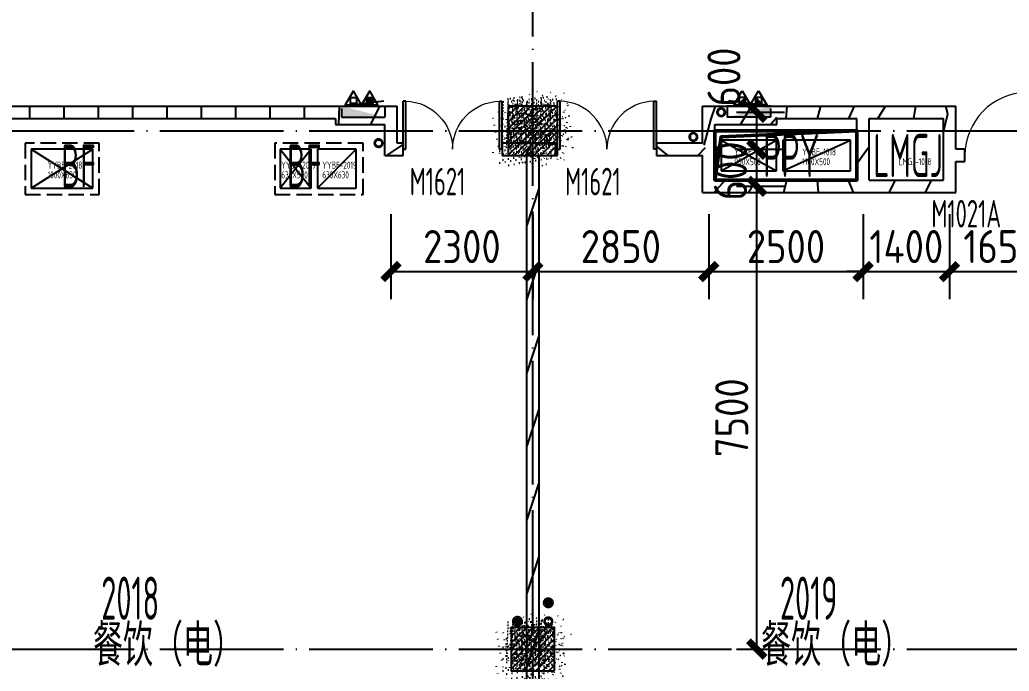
# Model space of a CAD drawing. Header units: inches. Extents: x 0 to 1813292486, y 0 to 3473589894.
# Drawn here: x 600651073 to 600667103, y 3473279259 to 3473289817 of the extents above; entities that cross this region are included whole.
import ezdxf
from ezdxf.enums import TextEntityAlignment as Align

# ---------------------------------------------------------------- set-up
doc = ezdxf.new("R2010")
doc.units = ezdxf.units.IN
doc.header["$LTSCALE"] = 1000
doc.header["$MEASUREMENT"] = 0
for name, pattern in [('AX-MALL-GIRD-200$0$DOTE', [2.4200000000000004, 2, -0.2, 0.02, -0.2]), ('AX-MALL-WALL-P02-QT$0$DASH', [0.35, 0.25, -0.1]), ('PX-MALL-P02-LG$0$CONTINOUS', [0])]:
    doc.linetypes.add(name, pattern=pattern)
for name, color, linetype in [('A-Anno-Note', 241, 'Continuous'), ('AX-MALL-DIM-P02$0$A-Anno-Dims', 3, 'Continuous'), ('AX-MALL-DIM-P02$0$A-Detl-Thin', 131, 'Continuous'), ('AX-MALL-GIRD-200$0$A-Grid', 222, 'AX-MALL-GIRD-200$0$DOTE'), ('AX-MALL-P02-200$0$A-Anno-Note', 241, 'Continuous'), ('AX-MALL-WALL-P02$0$A-Anno-Note', 241, 'Continuous'), ('AX-MALL-WALL-P02-QT$0$A-Accs', 181, 'Continuous'), ('AX-MALL-WALL-P02-QT$0$A-Anno-Dims', 3, 'Continuous'), ('AX-MALL-WALL-P02-QT$0$A-Detl-Thin', 131, 'Continuous'), ('AX-MALL-WALL-P02-QT$0$A-Wall', 2, 'Continuous'), ('AX-MALL-WALL-P02-QT$0$A-Wall-Patt', 13, 'Continuous'), ('AX-MALL-WALL-P02-QT$0$A-Wind', 4, 'Continuous'), ('AX-MALL-WORD-P02$0$A-Anno-Note', 241, 'Continuous'), ('AX-MALL-WORD-P02$0$A-Wind-Iden', 11, 'Continuous'), ('AX-MALL-ZTKD-P02$0$A-Anno-Note', 241, 'Continuous'), ('MX-MALL-P02-LG$0$M-VT-DUCT-FLG', 40, 'Continuous'), ('MX-MALL-P02-LG$0$M-VT-DUCT-MAD', 70, 'Continuous'), ('MX-MALL-P02-LG$0$M-VT-DUCT-SED', 150, 'Continuous'), ('MX-MALL-P02-LG$0$M-VT-TEXT', 21, 'Continuous'), ('PX-MALL-P02-LG$0$P-Drain-Fldr', 4, 'Continuous'), ('PX-MALL-P02-LG$0$P-Drain-Fldr-ARCH', 161, 'Continuous'), ('PX-MALL-P02-LG$0$P-Drain-Fldr-W100', 4, 'Continuous'), ('PX-MALL-P02-LG$0$P-Drain-Fldr-W50', 4, 'Continuous'), ('PX-MALL-P02-LG$0$P-Exsh', 31, 'Continuous'), ('PX-MALL-P02-LG$0$P-Hydt-Boxx', 221, 'Continuous'), ('PX-MALL-P02-LG$0$P-Hydt-Pipe', 221, 'Continuous'), ('PX-MALL-P02-LG$0$P-Pipe-Risr', 7, 'Continuous'), ('PX-MALL-P02-LG$0$P-Pipe-Risr-Arch', 6, 'Continuous'), ('PX-MALL-P02-LG$0$P-Pipe-Risr-W100', 6, 'Continuous'), ('PX-MALL-P02-LG$0$P-Pipe-Risr-W50', 6, 'Continuous'), ('PX-MALL-P02-LG$0$P-Sewr-Pipe', 123, 'PX-MALL-P02-LG$0$CONTINOUS'), ('SX-MALL-HOLE-R-2F$0$S-HOLE', 5, 'Continuous'), ('SX-MALL-WALL-R-BZ$0$S-COLU', 30, 'Continuous'), ('SX-MALL-WALL-R-BZ$0$S-PATT-WALL', 83, 'Continuous')]:
    doc.layers.add(name, color=color, linetype=linetype)
doc.styles.add('AX-MALL-DIM-P02$0$_TCH_DIM_T3', font='gbenor.shx')
doc.styles.add('AX-MALL-WALL-P02-QT$0$STANDARD', font='gbenor.shx', dxfattribs={"bigfont": 'gbcbig.shx'})
doc.styles.add('AX-MALL-WORD-P02$0$_TCH_WINDOW', font='gbenor.shx', dxfattribs={"bigfont": 'gbcbig.shx'})
doc.styles.add('AX-MALL-WORD-P02$0$STANDARD', font='gbenor.shx', dxfattribs={"bigfont": 'gbcbig.shx'})
doc.styles.add('MX-MALL-P02-LG$0$暖通', font='gbenor.shx', dxfattribs={"bigfont": 'gbcbig.shx'})
doc.styles.add('PX-MALL-P02-LG$0$jzfz', font='gbenor.shx', dxfattribs={"bigfont": 'gbcbig.shx'})
doc.dimstyles.new('AX-MALL-DIM-P02$0$_TCH_ARCH&&180', dxfattribs={"dimtxt": 535.5, "dimasz": 270, "dimexe": 450, "dimexo": 450, "dimgap": 137.25, "dimtad": 1, "dimdec": 0, "dimzin": 0, "dimdsep": 46, "dimtxsty": 'AX-MALL-DIM-P02$0$_TCH_DIM_T3', "dimblk": 'AX-MALL-DIM-P02$0$_ArchTick', "dimcen": 0.09, "dimclrt": 7, "dimazin": 2, "dimtfac": 1, "dimtdec": 0, "dimtix": 1, "dimtmove": 2, "dimatfit": 3, "dimfxl": 500, "dimtolj": 1, "dimtzin": 0, "dimarcsym": 0})
pattern_1 = [(24.56816130816271, (600578611.2237192, 3473080110.365553), (-31.18316059493327, 68.21004687955141), []), (29.56816130816269, (600578611.2237192, 3473080110.365553), (97.53445421719282, -46.37920051396389), [11.25, -123.75]), (334.5681613081628, (600578611.2237192, 3473080110.365553), (19.88439777927527, 112.9961142827297), [9, -99]), (80.01956130816268, (600578619.3515904, 3473080106.50062), (117.4189029658641, 66.61682168402376), [9.5610285, -105.1713168]), (25.75236130816271, (600578621.6965042, 3473080138.478197), (141.3476152528434, -79.15081592627133), [16.875, -185.625]), (76.20376130816268, (600578633.4754679, 3473080131.882288), (182.3878362876093, 87.98253897351975), [14.3415432, -157.75695]), (330.7523613081627, (600578621.6965042, 3473080138.478197), (182.3877676281842, 87.98268140648725), [13.49999999999997, -148.4999999999995]), (0.5681613081627113, (600578633.1346302, 3473080126.213644), (62.82047319493842, -87.84980448085341), [11.24999999999997, -123.7499999999997]), (305.5681613081627, (600578633.1346302, 3473080126.213644), (72.17288941707483, 89.18848104565322), [8.999999999999966, -98.99999999999973]), (51.01956130816269, (600578638.3696649, 3473080118.892823), (134.9933625472827, 1.338571315216136), [9.561028499999967, -105.1713167999997]), (17.06816130816274, (600578611.2237192, 3473080110.365553), (19.14085715648196, 46.15589493569758), [0.75, -97.8, 0.75, -100.5, 0.75, -99.375]), (347.0681613081627, (600578611.2237192, 3473080110.365553), (57.63084700165395, 41.66442755963357), [0.7499999999999979, -57.29999999999986, 0.7499999999999979, -95.54999999999973, 0.7499999999999979, -37.87499999999986]), (307.0681613081626, (600578579.8781208, 3473080122.042708), (73.85474000760384, -31.12342332406966), [0.75, -37.5, 0.75, -117, 0.75, -155.25]), (297.0681613081627, (600578565.8217986, 3473080127.2791), (87.21641676177077, -16.46683783357052), [0.75, -48.75, 0.75, -77.69999999999999, 0.75, -110.25])]
pattern_2 = [(45, (0, 359.0227), (-353.55353201463, 353.55353201463), [])]

# ---------------------------------------------------------------- blocks, each defined once
blk = doc.blocks.new('AX-MALL-WORD-P02')
at = {"layer": 'AX-MALL-WORD-P02$0$A-Anno-Note', "style": 'AX-MALL-WORD-P02$0$STANDARD', "width": 0.6}
for s, p in [('2018', (600474833.1106849, 3473110312.6796)), ('2019', (600485137.0332665, 3473106474.166089))]:
    blk.add_text(s, height=700, rotation=339.5681613092015, dxfattribs=at).set_placement(p)
at = {"layer": 'AX-MALL-WORD-P02$0$A-Anno-Note', "style": 'AX-MALL-WORD-P02$0$STANDARD'}
for p in [(600474445.8250134, 3473109656.590911), (600484588.7655911, 3473105878.047922)]:
    blk.add_text('餐饮（电）', height=675.177304964539, rotation=339.5681613092015, dxfattribs=at).set_placement(p)
at = {"layer": 'AX-MALL-WORD-P02$0$A-Wind-Iden', "style": 'AX-MALL-WORD-P02$0$_TCH_WINDOW', "width": 0.7}
for s, rotation, p in [('M1621', 339.5681612302259, (600481917.8540115, 3473115015.541903)), ('M1621', 339.5681612302259, (600484276.6292715, 3473114136.828905)), ('M1021A', 339.5681612916725, (600489655.0797732, 3473111576.754078))]:
    blk.add_text(s, height=446.25, rotation=rotation, dxfattribs=at).set_placement(p)
blk = doc.blocks.new('AX-MALL-GIRD-200')
at = {"layer": 'AX-MALL-GIRD-200$0$A-Grid'}
for p, q in [((600244912.440112, 3473204422.954183), (600602808.4442104, 3473071096.1909)), ((600241980.060326, 3473196551.41375), (600599876.0644244, 3473063224.650467)), ((600450894.6051974, 3473026022.376194), (600489624.1441464, 3473129986.103275))]:
    blk.add_line(p, q, dxfattribs=at)
blk = doc.blocks.new('SX-MALL-WALL-R-BZ')
at = {"layer": 'SX-MALL-WALL-R-BZ$0$S-PATT-WALL'}
h = blk.add_hatch(dxfattribs=at)
h.set_pattern_fill('钢筋混凝土', color=256, scale=15, pattern_type=2)
h.set_pattern_definition(pattern_1)
h.paths.add_polyline_path([(600484387.9366486, 3473114784.450594), (600484667.2109138, 3473115534.121111), (600483917.5403965, 3473115813.395377), (600483638.2661312, 3473115063.72486)])
h = blk.add_hatch(dxfattribs=at)
h.set_pattern_fill('钢筋混凝土', color=256, scale=15, pattern_type=2)
h.set_pattern_definition(pattern_1)
h.paths.add_polyline_path([(600481426.1570964, 3473106977.219211), (600481670.5220785, 3473107633.180913), (600481014.5603758, 3473107877.545896), (600480770.1953936, 3473107221.584193)])
at = {"layer": 'SX-MALL-WALL-R-BZ$0$S-COLU'}
for points in [[(600484387.9366486, 3473114784.450594), (600484667.2109138, 3473115534.121111), (600483917.5403965, 3473115813.395377), (600483638.2661312, 3473115063.72486)], [(600481426.1570964, 3473106977.219211), (600481670.5220785, 3473107633.180913), (600481014.5603758, 3473107877.545896), (600480770.1953936, 3473107221.584193)]]:
    blk.add_lwpolyline(points, close=True, dxfattribs=at)
blk = doc.blocks.new('SX-MALL-WALL-R-2F~3F')
blk.add_blockref('SX-MALL-WALL-R-BZ', (-1.192092895507812e-06, -9.5367431640625e-07))
blk = doc.blocks.new('SX-MALL-WALL-2F~3F')
blk.add_blockref('SX-MALL-WALL-R-2F~3F', (0, 0))
blk = doc.blocks.new('MX-MALL-P02-LG')
at = {"layer": 'MX-MALL-P02-LG$0$M-VT-DUCT-FLG'}
for p, q in [((600476433.1372643, 3473117856.440372), (600477150.2969246, 3473116916.982006)), ((600476213.2087787, 3473117266.07484), (600477370.2254101, 3473117507.347538)), ((600480214.2881758, 3473116447.850605), (600480462.903763, 3473115682.938656)), ((600480682.8322487, 3473116273.304188), (600479994.3596902, 3473115857.485073)), ((600480556.6125773, 3473115648.029373), (600481366.9065948, 3473116018.466419)), ((600486956.846482, 3473114094.240131), (600487625.6793984, 3473113311.512509)), ((600486782.3000662, 3473113625.696057), (600487800.2258142, 3473113780.056582)), ((600487719.3882129, 3473113276.603225), (600488924.7315903, 3473113361.145184))]:
    blk.add_line(p, q, dxfattribs=at)
at = {"layer": 'MX-MALL-P02-LG$0$M-VT-DUCT-MAD'}
for p, q in [((600476433.1372643, 3473117856.440372), (600476213.2087787, 3473117266.07484)), ((600477370.2254101, 3473117507.347538), (600476433.1372643, 3473117856.440372)), ((600477150.2969246, 3473116916.982006), (600477370.2254101, 3473117507.347538)), ((600476213.2087787, 3473117266.07484), (600477150.2969246, 3473116916.982006)), ((600480214.2881758, 3473116447.850605), (600479994.3596902, 3473115857.485073)), ((600480682.8322487, 3473116273.304188), (600480214.2881758, 3473116447.850605)), ((600480462.903763, 3473115682.938656), (600480682.8322487, 3473116273.304188)), ((600479994.3596902, 3473115857.485073), (600480462.903763, 3473115682.938656)), ((600486956.846482, 3473114094.240131), (600486782.3000662, 3473113625.696057)), ((600487800.2258142, 3473113780.056582), (600486956.846482, 3473114094.240131)), ((600487625.6793984, 3473113311.512509), (600487800.2258142, 3473113780.056582)), ((600486782.3000662, 3473113625.696057), (600487625.6793984, 3473113311.512509))]:
    blk.add_line(p, q, dxfattribs=at)
at = {"layer": 'MX-MALL-P02-LG$0$M-VT-DUCT-SED'}
for p, q in [((600480776.5410628, 3473116238.394905), (600480556.6125773, 3473115648.029373)), ((600481366.9065948, 3473116018.466419), (600480776.5410628, 3473116238.394905)), ((600481146.9781092, 3473115428.100887), (600481366.9065948, 3473116018.466419)), ((600480556.6125773, 3473115648.029373), (600481146.9781092, 3473115428.100887)), ((600487893.9346287, 3473113745.147299), (600487719.3882129, 3473113276.603225)), ((600488924.7315903, 3473113361.145184), (600487893.9346287, 3473113745.147299)), ((600487719.3882129, 3473113276.603225), (600488750.1851745, 3473112892.60111)), ((600488750.1851745, 3473112892.60111), (600488924.7315903, 3473113361.145184))]:
    blk.add_line(p, q, dxfattribs=at)
at = {"layer": 'MX-MALL-P02-LG$0$M-VT-TEXT', "style": 'MX-MALL-P02-LG$0$暖通', "width": 0.7}
for s, height, rotation, p in [('YYBF-2018', 112.6582278481011, 339.5681611628306, (600476571.8774014, 3473117468.607927, -3000.000000000004)), ('1000X630', 112.6582278481011, 339.5681611628306, (600476516.8803813, 3473117320.976553, -3000.000000000004)), ('YYBF-2019', 112.6582278481012, 339.5681611582964, (600480118.7562764, 3473116147.291368, -9000)), ('630X500', 112.6582278481012, 339.5681611582964, (600480063.7592542, 3473115999.659994, -9000)), ('YYBF-2019', 112.6582278481012, 339.5681611582964, (600480741.9198923, 3473115915.144633, -3000.000000000004)), ('630X630', 112.6582278481012, 339.5681611582964, (600480686.922874, 3473115767.513258, -3000.000000000004)), ('YYBF-1018', 112.6582278481013, 339.5681613187875, (600487071.4232469, 3473113784.773057, -3000.000000003724)), ('900X500', 112.6582278481013, 339.5681613187875, (600487016.4262273, 3473113637.141681, -3000.000000003724)), ('YYBF-1018', 112.6582278481013, 339.5681613187875, (600488102.2202086, 3473113400.770941, -3000.000000003724)), ('1100X500', 112.6582278481013, 339.5681613187875, (600488047.2231889, 3473113253.139566, -3000.000000003724)), ('LMGJ-1018', 112.6582278481013, 339.5681613187875, (600489514.2387834, 3473112706.764423, -3000.000000003726))]:
    blk.add_text(s, height=height, rotation=rotation, dxfattribs=at).set_placement(p)
blk = doc.blocks.new('SX-MALL-HOLE-R-2F')
at = {"layer": 'SX-MALL-HOLE-R-2F$0$S-HOLE', "lineweight": 50}
blk.add_lwpolyline([(600486917.1485974, 3473114269.099118), (600489072.4513407, 3473113466.185607), (600488793.1770716, 3473112716.515082), (600486637.8743286, 3473113519.428593)], close=True, dxfattribs=at)
blk.add_lwpolyline([(600486637.8743285, 3473113519.428593), (600486975.9481301, 3473114140.481021), (600489072.4513407, 3473113466.185607)], dxfattribs=at)
blk = doc.blocks.new('SX-MALL-NTKD-2F')
blk.add_blockref('SX-MALL-HOLE-R-2F', (0, 0))
blk = doc.blocks.new('AX-MALL-WALL-P02-QT$0$$DorLib2D$00000001')
for p, q in [((0.45, 0.9750000000000001), (0.5000000000000002, 0.9750000000000001)), ((0.45, 0), (0.45, 0.9750000000000001)), ((0.5, 0), (0.5, 0.9750000000000001)), ((0.5, 0), (0.45, 0))]:
    blk.add_line(p, q)
at = {"lineweight": 13}
blk.add_arc((0.475, 0), 0.975, 91.4692835813538, 180, dxfattribs=at)
blk = doc.blocks.new('AX-MALL-WALL-P02-QT$0$$DorLib2D$00000002')
for p, q in [((-0.5, -5.684341886080802e-17), (-0.5000000000000007, 0.4875)), ((-0.4750000000000007, 0.4875), (-0.5000000000000007, 0.4875)), ((-0.475, -2.842170943040401e-17), (-0.4750000000000007, 0.4875)), ((0.475, -2.842170943040401e-17), (0.4750000000000007, 0.4875)), ((0.4750000000000007, 0.4875), (0.5000000000000007, 0.4875)), ((0.5, -5.684341886080802e-17), (0.5000000000000007, 0.4875)), ((-0.5, -5.684341886080802e-17), (-0.475, -2.842170943040401e-17)), ((0.5, -5.684341886080802e-17), (0.475, -2.842170943040401e-17))]:
    blk.add_line(p, q)
at = {"lineweight": 13}
for centre, start, end in [((-0.4875, -4.263256414560601e-17), 0, 88.53071641864632), ((0.4875, -4.263256414560601e-17), 91.4692835813537, 180)]:
    blk.add_arc(centre, 0.4875, start, end, dxfattribs=at)
blk = doc.blocks.new('AX-MALL-WALL-P02-QT')
at = {"layer": 'AX-MALL-WALL-P02-QT$0$A-Wall-Patt'}
h = blk.add_hatch(dxfattribs=at)
h.set_pattern_fill('普通砖', color=256, scale=200, style=0)
h.set_pattern_definition(pattern_2)
h.paths.add_polyline_path([(600472485.0650313, 3473120072.327918), (600472415.246465, 3473119884.910288), (600481223.8750181, 3473116603.43768), (600481293.6935844, 3473116790.855309)])
h = blk.add_hatch(dxfattribs=at)
h.set_pattern_fill('普通砖', color=256, scale=200, style=0)
h.set_pattern_definition(pattern_2)
h.paths.add_polyline_path([(600481293.6935842, 3473116790.855309), (600481188.9657347, 3473116509.728866), (600481938.6362511, 3473116230.454601), (600482230.7817293, 3473116441.762478)])
h = blk.add_hatch(dxfattribs=at)
h.set_pattern_fill('普通砖', color=256, scale=200, style=0)
h.set_pattern_definition(pattern_2)
h.paths.add_polyline_path([(600481764.0898348, 3473115761.910523), (600482021.3260303, 3473115879.509586), (600482230.7817293, 3473116441.762478), (600481938.6362511, 3473116230.454601)])
h = blk.add_hatch(dxfattribs=at)
h.set_pattern_fill('普通砖', color=256, scale=200, style=0)
h.set_pattern_definition(pattern_2)
h.paths.add_polyline_path([(600481764.0898348, 3473115761.910523), (600482045.2162788, 3473115657.182674), (600482115.034845, 3473115844.600303), (600482021.3260303, 3473115879.509586)])
h = blk.add_hatch(dxfattribs=at)
h.set_pattern_fill('普通砖', color=256, scale=200, style=0)
h.set_pattern_definition(pattern_2)
h.paths.add_polyline_path([(600484082.9199561, 3473115111.505357), (600483614.37588, 3473115286.051774), (600483544.5573138, 3473115098.634144), (600483919.392575, 3473114958.997011), (600484036.3742452, 3473114986.560271)])
h = blk.add_hatch(dxfattribs=at)
h.set_pattern_fill('普通砖', color=256, scale=200, style=0)
h.set_pattern_definition(pattern_2)
h.paths.add_polyline_path([(600484106.8102043, 3473114889.178444), (600484387.9366477, 3473114784.450595), (600484457.7552139, 3473114971.868225), (600484082.9199561, 3473115111.505357), (600484036.374245, 3473114986.56027)])
h = blk.add_hatch(dxfattribs=at)
h.set_pattern_fill('普通砖', color=256, scale=200, style=0)
h.set_pattern_definition(pattern_2)
h.paths.add_polyline_path([(600475582.1523554, 3473092005.993514), (600484106.8102043, 3473114889.178444), (600484036.374245, 3473114986.560271), (600483919.392575, 3473114958.997011), (600475394.7347262, 3473092075.81208)])
h = blk.add_hatch(dxfattribs=at)
h.set_pattern_fill('普通砖', color=256, scale=200, style=0)
h.set_pattern_definition(pattern_2)
h.paths.add_polyline_path([(600486687.47562, 3473114034.518402), (600486812.4207063, 3473113987.972691), (600486952.057839, 3473114362.80795), (600486869.3680593, 3473114713.75296), (600486659.9123601, 3473114151.500072)])
h = blk.add_hatch(dxfattribs=at)
h.set_pattern_fill('普通砖', color=256, scale=200, style=0)
h.set_pattern_definition(pattern_2)
h.paths.add_polyline_path([(600486869.3680593, 3473114713.75296), (600486952.057839, 3473114362.80795), (600487889.1459855, 3473114013.715118), (600487993.873835, 3473114294.841562)])
h = blk.add_hatch(dxfattribs=at)
h.set_pattern_fill('普通砖', color=256, scale=200, style=0)
h.set_pattern_definition(pattern_2)
h.paths.add_polyline_path([(600486659.9123601, 3473114151.500072), (600485957.0962491, 3473114413.319695), (600485887.277683, 3473114225.902066), (600486590.0937937, 3473113964.082442), (600486687.4756202, 3473114034.518402)])
h = blk.add_hatch(dxfattribs=at)
h.set_pattern_fill('普通砖', color=256, scale=200, style=0)
h.set_pattern_definition(pattern_2)
h.paths.add_polyline_path([(600487993.873835, 3473114294.841562), (600487924.0552686, 3473114107.423933), (600489142.2698597, 3473113653.603251), (600489259.2515297, 3473113681.166511), (600489305.7972404, 3473113806.111597)])
h = blk.add_hatch(dxfattribs=at)
h.set_pattern_fill('普通砖', color=256, scale=200, style=0)
h.set_pattern_definition(pattern_2)
h.paths.add_polyline_path([(600486380.6380949, 3473113401.829555), (600486637.8742905, 3473113519.428617), (600486812.4207063, 3473113987.972691), (600486687.4756202, 3473114034.518402), (600486590.0937937, 3473113964.082442)])
h = blk.add_hatch(dxfattribs=at)
h.set_pattern_fill('普通砖', color=256, scale=200, style=0)
h.set_pattern_definition(pattern_2)
h.paths.add_polyline_path([(600489259.2515297, 3473113681.166511), (600489329.6874889, 3473113583.784685), (600490454.1932621, 3473113164.873288), (600490711.429457, 3473113282.472351), (600489305.7972404, 3473113806.111597)])
h = blk.add_hatch(dxfattribs=at)
h.set_pattern_fill('普通砖', color=256, scale=200, style=0)
h.set_pattern_definition(pattern_2)
h.paths.add_polyline_path([(600488863.6129869, 3473112619.133278), (600488980.5946571, 3473112646.696538), (600489329.6874889, 3473113583.784685), (600489259.2515297, 3473113681.166511), (600489142.2698597, 3473113653.603251), (600488793.1770278, 3473112716.515104)])
h = blk.add_hatch(dxfattribs=at)
h.set_pattern_fill('普通砖', color=256, scale=200, style=0)
h.set_pattern_definition(pattern_2)
h.paths.add_polyline_path([(600486637.8742905, 3473113519.428617), (600486380.6380949, 3473113401.829555), (600488817.0672759, 3473112494.188192), (600488863.6129869, 3473112619.133278), (600488793.1770278, 3473112716.515104)])
h = blk.add_hatch(dxfattribs=at)
h.set_pattern_fill('普通砖', color=256, scale=200, style=0)
h.set_pattern_definition(pattern_2)
h.paths.add_polyline_path([(600490369.6826495, 3473112556.074684), (600490467.0644754, 3473112626.510643), (600490711.429457, 3473113282.472351), (600490454.1932621, 3473113164.873288), (600490244.737563, 3473112602.620394)])
h = blk.add_hatch(dxfattribs=at)
h.set_pattern_fill('普通砖', color=256, scale=200, style=0)
h.set_pattern_definition(pattern_2)
h.paths.add_polyline_path([(600488863.6129869, 3473112619.133278), (600488817.0672759, 3473112494.188192), (600490222.6994969, 3473111970.548944), (600490105.1004335, 3473112227.78514), (600488980.5946571, 3473112646.696538)])
h = blk.add_hatch(dxfattribs=at)
h.set_pattern_fill('普通砖', color=256, scale=200, style=0)
h.set_pattern_definition(pattern_2)
h.paths.add_polyline_path([(600490105.1004335, 3473112227.78514), (600490222.6994969, 3473111970.548944), (600490397.2459097, 3473112439.093014), (600490369.6826495, 3473112556.074684), (600490244.737563, 3473112602.620394)])
h = blk.add_hatch(dxfattribs=at)
h.set_pattern_fill('普通砖', color=256, scale=200, style=0)
h.set_pattern_definition(pattern_2)
h.paths.add_polyline_path([(600490397.2459097, 3473112439.093014), (600490537.809132, 3473112386.729089), (600490607.6276977, 3473112574.146719), (600490467.0644754, 3473112626.510643), (600490369.6826494, 3473112556.074684)])
at = {"layer": 'AX-MALL-WALL-P02-QT$0$A-Detl-Thin', "linetype": 'AX-MALL-WALL-P02-QT$0$DASH'}
for points in [[(600476085.6228794, 3473117205.011353), (600477210.1286541, 3473116786.099956), (600477499.8757052, 3473117563.88312), (600476375.3699304, 3473117982.794517)], [(600479876.1446791, 3473115792.930676), (600481216.1807272, 3473115293.727927), (600481505.9277781, 3473116071.511091), (600480165.8917298, 3473116570.71384)]]:
    blk.add_lwpolyline(points, close=True, dxfattribs=at)
at = {"layer": 'AX-MALL-WALL-P02-QT$0$A-Wall'}
for p, q in [((600472485.0650313, 3473120072.327918), (600481293.6935844, 3473116790.855309)), ((600472415.246465, 3473119884.910288), (600481223.8750181, 3473116603.43768)), ((600481293.6935842, 3473116790.855309), (600482230.7817293, 3473116441.762478)), ((600481223.8750181, 3473116603.43768), (600481188.9657347, 3473116509.728866)), ((600481188.9657347, 3473116509.728866), (600481938.6362511, 3473116230.454601)), ((600482021.3260303, 3473115879.509586), (600482230.7817293, 3473116441.762478)), ((600481764.0898348, 3473115761.910523), (600481938.6362511, 3473116230.454601)), ((600482115.034845, 3473115844.600303), (600482021.3260303, 3473115879.509586)), ((600482045.2162788, 3473115657.182674), (600482115.034845, 3473115844.600303)), ((600481764.0898348, 3473115761.910523), (600482045.2162788, 3473115657.182674)), ((600483614.37588, 3473115286.051774), (600483544.5573138, 3473115098.634144)), ((600484082.9199561, 3473115111.505357), (600483614.37588, 3473115286.051774)), ((600483544.5573138, 3473115098.634144), (600483919.392575, 3473114958.997011)), ((600484457.7552139, 3473114971.868225), (600484082.9199561, 3473115111.505357)), ((600475394.7347262, 3473092075.81208), (600483919.392575, 3473114958.997011)), ((600475582.1523554, 3473092005.993514), (600484106.8102043, 3473114889.178444)), ((600484106.8102043, 3473114889.178444), (600484387.9366477, 3473114784.450595)), ((600484387.9366477, 3473114784.450595), (600484457.7552139, 3473114971.868225)), ((600486659.9123601, 3473114151.500072), (600486869.3680593, 3473114713.75296)), ((600486869.3680593, 3473114713.75296), (600487993.873835, 3473114294.841562)), ((600485957.0962491, 3473114413.319695), (600485887.277683, 3473114225.902066)), ((600486659.9123601, 3473114151.500072), (600485957.0962491, 3473114413.319695)), ((600486812.4207063, 3473113987.972691), (600486952.057839, 3473114362.80795)), ((600486952.057839, 3473114362.80795), (600487889.1459855, 3473114013.715118)), ((600485887.277683, 3473114225.902066), (600486590.0937937, 3473113964.082442)), ((600487993.873835, 3473114294.841562), (600489305.7972404, 3473113806.111597)), ((600487889.1459855, 3473114013.715118), (600487924.0552686, 3473114107.423933)), ((600487924.0552686, 3473114107.423933), (600489142.2698597, 3473113653.603251)), ((600486380.6380949, 3473113401.829555), (600486590.0937937, 3473113964.082442)), ((600486637.8742905, 3473113519.428617), (600486812.4207063, 3473113987.972691)), ((600489305.7972404, 3473113806.111597), (600490711.429457, 3473113282.472351)), ((600488793.1770278, 3473112716.515104), (600489142.2698597, 3473113653.603251)), ((600488980.5946571, 3473112646.696538), (600489329.6874889, 3473113583.784685)), ((600489329.6874889, 3473113583.784685), (600490454.1932621, 3473113164.873288)), ((600486380.6380949, 3473113401.829555), (600488817.0672759, 3473112494.188192)), ((600486637.8742905, 3473113519.428617), (600488793.1770278, 3473112716.515104)), ((600490467.0644754, 3473112626.510643), (600490711.429457, 3473113282.472351)), ((600490244.737563, 3473112602.620394), (600490454.1932621, 3473113164.873288)), ((600488980.5946571, 3473112646.696538), (600490105.1004335, 3473112227.78514)), ((600490105.1004335, 3473112227.78514), (600490244.737563, 3473112602.620394)), ((600490607.6276977, 3473112574.146719), (600490467.0644754, 3473112626.510643)), ((600488817.0672759, 3473112494.188192), (600490222.6994969, 3473111970.548944)), ((600490222.6994969, 3473111970.548944), (600490397.2459097, 3473112439.093014)), ((600490397.2459097, 3473112439.093014), (600490537.809132, 3473112386.729089)), ((600490537.809132, 3473112386.729089), (600490607.6276977, 3473112574.146719))]:
    blk.add_line(p, q, dxfattribs=at)
at = {"layer": 'AX-MALL-WALL-P02-QT$0$A-Anno-Dims'}
blk.add_blockref('SX-MALL-NTKD-2F', (0, 0), dxfattribs=at)
at = {"layer": 'AX-MALL-WALL-P02-QT$0$A-Detl-Thin'}
for name in ['MX-MALL-P02-LG', 'SX-MALL-WALL-2F~3F']:
    blk.add_blockref(name, (0, 0), dxfattribs=at)
at = {"layer": 'AX-MALL-WALL-P02-QT$0$A-Wind'}
blk.add_blockref('AX-MALL-GIRD-200', (0, 0), dxfattribs=at)
at = {"layer": 'AX-MALL-WALL-P02-QT$0$A-Wind', "zscale": 200}
for name, p, xscale, yscale, rotation in [('AX-MALL-WALL-P02-QT$0$$DorLib2D$00000002', (600482829.7960794, 3473115471.617224), 1600, -1600, 159.5681613401135), ('AX-MALL-WALL-P02-QT$0$$DorLib2D$00000002', (600485172.5164484, 3473114598.885145), -1600, -1600, 159.5681613449099), ('AX-MALL-WALL-P02-QT$0$$DorLib2D$00000001', (600491064.6896925, 3473112297.164169), -1050, -1050, 159.5681614654367)]:
    blk.add_blockref(name, p, dxfattribs=dict(at, xscale=xscale, yscale=yscale, rotation=rotation))
at = {"layer": 'AX-MALL-WALL-P02-QT$0$A-Accs', "style": 'AX-MALL-WALL-P02-QT$0$STANDARD', "width": 0.6}
for s, p in [('BF', (600476672.9323661, 3473117103.585332)), ('BF', (600480099.3413916, 3473115827.147429)), ('PPY', (600487388.042232, 3473113292.185491)), ('LMGJ', (600489059.5165465, 3473112669.512263))]:
    blk.add_text(s, height=699.9999999999998, rotation=339.5681613092246, dxfattribs=at).set_placement(p)
blk = doc.blocks.new('AX-MALL-WALL-P02')
at = {"layer": 'AX-MALL-WALL-P02$0$A-Anno-Note'}
blk.add_blockref('AX-MALL-WORD-P02', (0, 0), dxfattribs=at)
blk.add_blockref('AX-MALL-WALL-P02-QT', (0, 0), dxfattribs=at)
blk = doc.blocks.new('PX-MALL-P02-LG$0$XHS1')
at = {"layer": 'PX-MALL-P02-LG$0$P-Hydt-Boxx', "ltscale": 0.7}
for p, q in [((350.0030006170273, 240), (-332.898939371109, 327.2950124740601)), ((350.0030006170273, 240), (-349.9969996213913, 240)), ((-349.9969997406006, 239.9999995231628), (-349.9969996213913, 60)), ((350.0030003786087, 200), (350.003000497818, 60)), ((350.0030006170273, 60), (-349.996999502182, 60))]:
    blk.add_line(p, q, dxfattribs=at)
blk.add_solid([(350.0030006170273, 240), (350.0030002593994, 60.00000047683716), (-349.9969996213913, 60)], dxfattribs=at)
blk = doc.blocks.new('PX-MALL-P02-LG$0$MHQ')
at = {"layer": 'PX-MALL-P02-LG$0$P-Exsh', "ltscale": 0.7}
h = blk.add_hatch(dxfattribs=at)
h.set_pattern_fill('ANSI31', color=256, scale=25, style=0)
h.set_pattern_definition([(45, (-160019.2306599375, -42228.3236173685), (-28.0633003783411, 28.0633003783411), [])])
h.paths.add_polyline_path([(-75.0000000015425, 185.1731819980414), (75, 185.1731819980414), (75, 35.17318199802685), (-75.0000000015425, 35.17318199802685)])
for points in [[(0, 346.4101615137042), (-200, -1.455191522836685e-11), (200, -1.455191522836685e-11)], [(0, 346.4101615137042), (-200, -1.455191522836685e-11), (200, -1.455191522836685e-11)], [(0, 346.4101615137042), (-200, -1.455191522836685e-11), (200, -1.455191522836685e-11)], [(-75.0000000015425, 185.1731819980414), (75, 185.1731819980414), (75, 35.17318199802685), (-75.0000000015425, 35.17318199802685)]]:
    blk.add_lwpolyline(points, close=True, dxfattribs=at)
blk = doc.blocks.new('PX-MALL-P02-LG$0$20200929200250')
at = {"layer": 'PX-MALL-P02-LG$0$P-Exsh', "ltscale": 0.7, "xscale": 0.6600000001490116, "yscale": 0.6600000001490116, "zscale": 0.6600000001490116}
for p in [(-132.0000001192093, 40), (131.9999997615814, 40)]:
    blk.add_blockref('PX-MALL-P02-LG$0$MHQ', p, dxfattribs=at)
blk = doc.blocks.new('PX-MALL-P02-LG$0$20211220143732')
at = {"layer": 'PX-MALL-P02-LG$0$P-Exsh'}
blk.add_blockref('PX-MALL-P02-LG$0$20200929200250', (-374.9999999407155, 219.6219584928522), dxfattribs=at)
at = {"layer": 'PX-MALL-P02-LG$0$P-Hydt-Boxx', "ltscale": 0.7, "xscale": -1}
blk.add_blockref('PX-MALL-P02-LG$0$XHS1', (-349.9969999989844, 0), dxfattribs=at)
blk = doc.blocks.new('PX-MALL-P02-LG$0$P-Risr')
at = {"layer": 'PX-MALL-P02-LG$0$P-Pipe-Risr-W50'}
h = blk.add_hatch(color=0, dxfattribs=at)
edge = h.paths.add_edge_path()
edge.add_ellipse((0, 0), major_axis=(47.05795628796547, 47.05795628796547), ratio=0.9999999999999695, start_angle=225.0000000000009, end_angle=405.0000000000009, ccw=False)
edge.add_ellipse((0, 0), major_axis=(47.05795628796764, 47.05795628796764), ratio=0.9999999999998785, start_angle=133.9675974886221, end_angle=225.0000000000035, ccw=False)
edge.add_line((-66.53919663240958, 1.199087783927098), (-54.4367953546693, 1.199087783927098))
edge.add_ellipse((0, 0), major_axis=(-38.50196423560672, 38.50196423560672), ratio=0.9999999999999859, start_angle=43.73814098242129, end_angle=134.9999999999996)
edge.add_ellipse((0, 0), major_axis=(38.50196423561096, 38.50196423561096), ratio=0.9999999999998216, start_angle=225.0000000000051, end_angle=405.0000000000051)
edge.add_ellipse((0, 0), major_axis=(38.50196423560679, 38.50196423560679), ratio=0.9999999999999831, start_angle=45.00000000000048, end_angle=133.7381409824204)
edge.add_line((-54.43679535467527, 1.199087783927098), (-66.53919663241555, 1.199087783927098))
edge.add_ellipse((0, 0), major_axis=(-47.05795628796762, 47.05795628796762), ratio=0.9999999999998742, start_angle=-45.00000000000358, end_angle=43.967597488629224, ccw=False)
at = {"layer": 'PX-MALL-P02-LG$0$P-Pipe-Risr-Arch', "ltscale": 0.7}
blk.add_circle((0, 0), 59.29000000000001, dxfattribs=at)
at = {"layer": 'PX-MALL-P02-LG$0$P-Pipe-Risr-W100', "color": 0, "const_width": 15}
blk.add_lwpolyline([(-75, 0, 1), (75, 0, 1)], format="xyb", close=True, dxfattribs=at)
at = {"layer": 'PX-MALL-P02-LG$0$P-Pipe-Risr-W50'}
blk.add_circle((0, 0), 54.45000000000001, dxfattribs=at)
at = {"layer": 'PX-MALL-P02-LG$0$P-Pipe-Risr', "style": 'PX-MALL-P02-LG$0$jzfz', "width": 0.6, "flags": 1}
for tag, p in [('SYS-MARK', (0.3310501334344735, -45.65933377496549)), ('RANGE', (0.3337570973526454, -45.67887874227017))]:
    blk.add_attdef(tag, text='', height=0.015625, dxfattribs=at).set_placement(p, align=Align.MIDDLE)
blk = doc.blocks.new('PX-MALL-P02-LG$0$A$C5A9C1854')
at = {"layer": 'PX-MALL-P02-LG$0$P-Drain-Fldr-W50', "ltscale": 0.7}
for p, q in [((16.81565596797736, -52.36634142627008), (-52.36634142621187, 16.81565596791916)), ((38.89087296527578, -38.89087296521757), (-38.89087296527578, 38.89087296521757)), ((52.36634142632829, -16.81565596791916), (-16.81565596786095, 52.36634142627008))]:
    blk.add_line(p, q, dxfattribs=at)
at = {"layer": 'PX-MALL-P02-LG$0$P-Drain-Fldr-W50', "ltscale": 0.7, "const_width": 13.75}
blk.add_lwpolyline([(-54.99999999994179, 0, 1), (55.00000000005821, 0, 1)], format="xyb", close=True, dxfattribs=at)
blk = doc.blocks.new('PX-MALL-P02-LG$0$A$C7D2520B3')
at = {"layer": 'PX-MALL-P02-LG$0$P-Drain-Fldr', "ltscale": 0.7}
for p, q in [((25.22348395196605, -78.54951213940512), (-78.54951213931781, 25.22348395187873)), ((58.33630944791366, -58.33630944788456), (-58.33630944791366, 58.33630944788456)), ((78.54951213949244, -25.22348395187873), (-25.22348395179142, 78.54951213940512))]:
    blk.add_line(p, q, dxfattribs=at)
at = {"layer": 'PX-MALL-P02-LG$0$P-Drain-Fldr', "ltscale": 0.7, "const_width": 20}
blk.add_lwpolyline([(5.820766091346741e-11, -80, 1), (5.820766091346741e-11, 80, 1)], format="xyb", close=True, dxfattribs=at)
blk = doc.blocks.new('PX-MALL-P02-LG$0$A$C2257314B')
at = {"layer": 'PX-MALL-P02-LG$0$P-Drain-Fldr-ARCH', "ltscale": 0.7}
for p, q in [((16.81565596797736, -52.36634142627008), (-52.36634142621187, 16.81565596791916)), ((38.89087296527578, -38.89087296521757), (-38.89087296527578, 38.89087296521757)), ((52.36634142632829, -16.81565596791916), (-16.81565596786095, 52.36634142627008))]:
    blk.add_line(p, q, dxfattribs=at)
for start, end in [(0, 180), (180, 0)]:
    blk.add_arc((5.820766091346741e-11, -1.77635683940025e-15), 55, start, end, dxfattribs=at)
blk = doc.blocks.new('PX-MALL-P02-LG$0$P-Drain-Fldr')
blk.add_blockref('PX-MALL-P02-LG$0$A$C2257314B', (0, 0))
at = {"layer": 'PX-MALL-P02-LG$0$P-Drain-Fldr-W100'}
blk.add_blockref('PX-MALL-P02-LG$0$A$C7D2520B3', (0, 0), dxfattribs=at)
at = {"layer": 'PX-MALL-P02-LG$0$P-Drain-Fldr-W50'}
blk.add_blockref('PX-MALL-P02-LG$0$A$C5A9C1854', (0, 0), dxfattribs=at)
blk = doc.blocks.new('PX-MALL-P02-LG')
at = {"layer": 'PX-MALL-P02-LG$0$P-Drain-Fldr', "rotation": 339.5681613098699}
for p in [(600481716.4503877, 3473108042.925434), (600481143.1784645, 3473107936.345405)]:
    blk.add_blockref('PX-MALL-P02-LG$0$P-Drain-Fldr', p, dxfattribs=at)
at = {"layer": 'PX-MALL-P02-LG$0$P-Exsh', "rotation": 339.5681605136524}
blk.add_blockref('PX-MALL-P02-LG$0$20211220143732', (600481959.5818201, 3473116286.679888), dxfattribs=at)
at = {"layer": 'PX-MALL-P02-LG$0$P-Exsh', "xscale": -1, "rotation": 339.568162133497}
blk.add_blockref('PX-MALL-P02-LG$0$20211220143732', (600487160.4210408, 3473114349.214669), dxfattribs=at)
at = {"layer": 'PX-MALL-P02-LG$0$P-Hydt-Pipe', "color": 221, "rotation": 69.5681609970428}
blk.add_blockref('PX-MALL-P02-LG$0$P-Risr', (600481740.1995533, 3473115984.23735), dxfattribs=at)
at = {"layer": 'PX-MALL-P02-LG$0$P-Hydt-Pipe', "color": 221, "xscale": -0.9999999999999991, "rotation": 249.5681616501066}
for p in [(600487115.5852197, 3473114515.316293), (600486554.2584631, 3473114297.572794)]:
    blk.add_blockref('PX-MALL-P02-LG$0$P-Risr', p, dxfattribs=at)
at = {"layer": 'PX-MALL-P02-LG$0$P-Sewr-Pipe', "ltscale": 0.7, "rotation": 249.5681613098698}
blk.add_blockref('PX-MALL-P02-LG$0$P-Risr', (600481611.7225376, 3473107761.798988), dxfattribs=at)
blk = doc.blocks.new('AX-MALL-ZTKD-P02')
at = {"layer": 'AX-MALL-ZTKD-P02$0$A-Anno-Note'}
blk.add_blockref('AX-MALL-GIRD-200', (0, 0), dxfattribs=at)
blk = doc.blocks.new('AX-MALL-DIM-P02$0$_ArchTick')
at = {"color": 0, "linetype": 'ByBlock', "const_width": 0.4}
blk.add_lwpolyline([(-0.5, -0.5), (0.5, 0.5)], dxfattribs=at)
blk = doc.blocks.new('*D1338')
at = {"layer": 'AX-MALL-DIM-P02$0$A-Anno-Dims', "color": 0, "lineweight": -2, "transparency": 16777216}
for p, q in [((600481526.161322, 3473114836.770316), (600481043.9253322, 3473113542.280555)), ((600481201.0172693, 3473113963.97016), (600483356.3202527, 3473113161.055607)), ((600483681.4643054, 3473114033.855763), (600483199.2283156, 3473112739.366002))]:
    blk.add_line(p, q, dxfattribs=at)
at = {"layer": 'AX-MALL-DIM-P02$0$A-Anno-Dims', "color": 0, "lineweight": -2, "transparency": 16777216, "xscale": 270, "yscale": 270, "zscale": 270}
for p, rotation in [((600481201.0172693, 3473113963.97016), 159.5681391734709), ((600483356.3202527, 3473113161.055607), 339.5681391734709)]:
    blk.add_blockref('AX-MALL-DIM-P02$0$_ArchTick', p, dxfattribs=dict(at, rotation=rotation))
at = {"layer": 'AX-MALL-DIM-P02$0$A-Anno-Dims', "color": 7, "transparency": 16777216, "insert": (600482420.0515046, 3473113942.033529), "char_height": 535.5, "attachment_point": 5, "rotation": 339.56813917347085, "style": 'AX-MALL-DIM-P02$0$_TCH_DIM_T3'}
blk.add_mtext('\\A1;2300', dxfattribs=at)
blk = doc.blocks.new('*D1339')
at = {"layer": 'AX-MALL-DIM-P02$0$A-Anno-Dims', "color": 0, "lineweight": -2, "transparency": 16777216}
for p, q in [((600483681.4643054, 3473114033.855764), (600483199.2283151, 3473112739.366002)), ((600483356.3202524, 3473113161.055607), (600486027.02776, 3473112166.137519)), ((600486352.171813, 3473113038.937675), (600485869.9358227, 3473111744.447914))]:
    blk.add_line(p, q, dxfattribs=at)
at = {"layer": 'AX-MALL-DIM-P02$0$A-Anno-Dims', "color": 0, "lineweight": -2, "transparency": 16777216, "xscale": 270, "yscale": 270, "zscale": 270}
for p, rotation in [((600483356.3202524, 3473113161.055607), 159.5681391698594), ((600486027.02776, 3473112166.137519), 339.5681391698594)]:
    blk.add_blockref('AX-MALL-DIM-P02$0$_ArchTick', p, dxfattribs=dict(at, rotation=rotation))
at = {"layer": 'AX-MALL-DIM-P02$0$A-Anno-Dims', "color": 7, "transparency": 16777216, "insert": (600484833.0567497, 3473113043.117208), "char_height": 535.5, "attachment_point": 5, "rotation": 339.56813916985936, "style": 'AX-MALL-DIM-P02$0$_TCH_DIM_T3'}
blk.add_mtext('\\A1;2850', dxfattribs=at)
blk = doc.blocks.new('*D1340')
at = {"layer": 'AX-MALL-DIM-P02$0$A-Anno-Dims', "color": 0, "lineweight": -2, "transparency": 16777216}
for p, q in [((600486352.171813, 3473113038.937675), (600485869.9358232, 3473111744.447914)), ((600486027.0277603, 3473112166.13752), (600488369.7405623, 3473111293.407228)), ((600488694.8846148, 3473112166.207384), (600488212.6486253, 3473110871.717622))]:
    blk.add_line(p, q, dxfattribs=at)
at = {"layer": 'AX-MALL-DIM-P02$0$A-Anno-Dims', "color": 0, "lineweight": -2, "transparency": 16777216, "xscale": 270, "yscale": 270, "zscale": 270}
for p, rotation in [((600486027.0277603, 3473112166.13752), 159.5681391819317), ((600488369.7405623, 3473111293.407228), 339.5681391819318)]:
    blk.add_blockref('AX-MALL-DIM-P02$0$_ArchTick', p, dxfattribs=dict(at, rotation=rotation))
at = {"layer": 'AX-MALL-DIM-P02$0$A-Anno-Dims', "color": 7, "transparency": 16777216, "insert": (600487339.7669047, 3473112109.293018), "char_height": 535.5, "attachment_point": 5, "rotation": 339.56813918193177, "style": 'AX-MALL-DIM-P02$0$_TCH_DIM_T3'}
blk.add_mtext('\\A1;2500', dxfattribs=at)
blk = doc.blocks.new('*D1341')
at = {"layer": 'AX-MALL-DIM-P02$0$A-Anno-Dims', "color": 0, "lineweight": -2, "transparency": 16777216}
for p, q in [((600488694.8846152, 3473112166.207384), (600488212.6486249, 3473110871.717623)), ((600490006.8078283, 3473111677.476914), (600489524.571838, 3473110382.987153)), ((600488369.7405622, 3473111293.407228), (600488116.726799, 3473111387.662391)), ((600488369.7405622, 3473111293.407228), (600489681.6637753, 3473110804.676758)), ((600489681.6637753, 3473110804.676758), (600489934.6775385, 3473110710.421596))]:
    blk.add_line(p, q, dxfattribs=at)
at = {"layer": 'AX-MALL-DIM-P02$0$A-Anno-Dims', "color": 0, "lineweight": -2, "transparency": 16777216, "xscale": 270, "yscale": 270, "zscale": 270}
for p, rotation in [((600488369.7405622, 3473111293.407228), 339.5681391605107), ((600489681.6637753, 3473110804.676758), 159.5681391605107)]:
    blk.add_blockref('AX-MALL-DIM-P02$0$_ArchTick', p, dxfattribs=dict(at, rotation=rotation))
at = {"layer": 'AX-MALL-DIM-P02$0$A-Anno-Dims', "color": 7, "transparency": 16777216, "insert": (600489167.0849123, 3473111428.562638), "char_height": 535.5, "attachment_point": 5, "rotation": 339.56813916051067, "style": 'AX-MALL-DIM-P02$0$_TCH_DIM_T3'}
blk.add_mtext('\\A1;1400', dxfattribs=at)
blk = doc.blocks.new('*D1342')
at = {"layer": 'AX-MALL-DIM-P02$0$A-Anno-Dims', "color": 0, "lineweight": -2, "transparency": 16777216}
for p, q in [((600490006.8078281, 3473111677.476913), (600489524.5718383, 3473110382.987153)), ((600491553.0035477, 3473111101.472958), (600491070.7675579, 3473109806.983197)), ((600489681.6637756, 3473110804.676758), (600491227.8594952, 3473110228.672802))]:
    blk.add_line(p, q, dxfattribs=at)
at = {"layer": 'AX-MALL-DIM-P02$0$A-Anno-Dims', "color": 0, "lineweight": -2, "transparency": 16777216, "xscale": 270, "yscale": 270, "zscale": 270}
for p, rotation in [((600489681.6637756, 3473110804.676758), 159.5681391749073), ((600491227.8594952, 3473110228.672802), 339.5681391749073)]:
    blk.add_blockref('AX-MALL-DIM-P02$0$_ArchTick', p, dxfattribs=dict(at, rotation=rotation))
at = {"layer": 'AX-MALL-DIM-P02$0$A-Anno-Dims', "color": 7, "transparency": 16777216, "insert": (600490596.1443787, 3473110896.195425), "char_height": 535.5, "attachment_point": 5, "rotation": 339.5681391749073, "style": 'AX-MALL-DIM-P02$0$_TCH_DIM_T3'}
blk.add_mtext('\\A1;1650', dxfattribs=at)
blk = doc.blocks.new('*D1345')
at = {"layer": 'AX-MALL-DIM-P02$0$A-Anno-Dims', "color": 0, "lineweight": -2, "transparency": 16777216}
for p, q in [((600486930.9544324, 3473113303.538234), (600487658.9243448, 3473113032.353409)), ((600484619.0814034, 3473106161.261331), (600487237.2336692, 3473113189.442473)), ((600484312.8021665, 3473106275.357092), (600485040.772079, 3473106004.172266))]:
    blk.add_line(p, q, dxfattribs=at)
at = {"layer": 'AX-MALL-DIM-P02$0$A-Anno-Dims', "color": 0, "lineweight": -2, "transparency": 16777216, "xscale": 270, "yscale": 270, "zscale": 270}
for p, rotation in [((600487237.2336692, 3473113189.442473), 69.56852954311061), ((600484619.0814034, 3473106161.261331), 249.5685295431106)]:
    blk.add_blockref('AX-MALL-DIM-P02$0$_ArchTick', p, dxfattribs=dict(at, rotation=rotation))
at = {"layer": 'AX-MALL-DIM-P02$0$A-Anno-Dims', "color": 7, "transparency": 16777216, "insert": (600485548.6359283, 3473109816.732059), "char_height": 535.5, "attachment_point": 5, "rotation": 69.56852954311061, "style": 'AX-MALL-DIM-P02$0$_TCH_DIM_T3'}
blk.add_mtext('\\A1;7500', dxfattribs=at)
blk = doc.blocks.new('*D1346')
at = {"layer": 'AX-MALL-DIM-P02$0$A-Anno-Dims', "color": 0, "lineweight": -2, "transparency": 16777216}
for p, q in [((600487140.4061806, 3473113865.791563), (600487868.3760929, 3473113594.606738)), ((600487237.233669, 3473113189.442473), (600487446.6854172, 3473113751.695802)), ((600486930.9544325, 3473113303.538234), (600487658.9243448, 3473113032.353409))]:
    blk.add_line(p, q, dxfattribs=at)
at = {"layer": 'AX-MALL-DIM-P02$0$A-Anno-Dims', "color": 0, "lineweight": -2, "transparency": 16777216, "xscale": 270, "yscale": 270, "zscale": 270}
for p, rotation in [((600487446.6854172, 3473113751.695802), 69.56852954765934), ((600487237.233669, 3473113189.442473), 249.5685295476593)]:
    blk.add_blockref('AX-MALL-DIM-P02$0$_ArchTick', p, dxfattribs=dict(at, rotation=rotation))
at = {"layer": 'AX-MALL-DIM-P02$0$A-Anno-Dims', "color": 7, "transparency": 16777216, "insert": (600486925.778143, 3473113572.255428), "char_height": 535.5, "attachment_point": 5, "rotation": 69.56852954765934, "style": 'AX-MALL-DIM-P02$0$_TCH_DIM_T3'}
blk.add_mtext('\\A1;600', dxfattribs=at)
blk = doc.blocks.new('*D1347')
at = {"layer": 'AX-MALL-DIM-P02$0$A-Anno-Dims', "color": 0, "lineweight": -2, "transparency": 16777216}
for p, q in [((600487349.8582662, 3473114428.045797), (600488077.8281783, 3473114156.860971)), ((600487446.6854172, 3473113751.695801), (600487656.1375027, 3473114313.950036)), ((600487140.4061806, 3473113865.791563), (600487868.3760928, 3473113594.606737))]:
    blk.add_line(p, q, dxfattribs=at)
at = {"layer": 'AX-MALL-DIM-P02$0$A-Anno-Dims', "color": 0, "lineweight": -2, "transparency": 16777216, "xscale": 270, "yscale": 270, "zscale": 270}
for p, rotation in [((600487656.1375027, 3473114313.950036), 69.56852953898887), ((600487446.6854172, 3473113751.695801), 249.5685295389889)]:
    blk.add_blockref('AX-MALL-DIM-P02$0$_ArchTick', p, dxfattribs=dict(at, rotation=rotation))
at = {"layer": 'AX-MALL-DIM-P02$0$A-Anno-Dims', "color": 7, "transparency": 16777216, "insert": (600487358.2027057, 3473115035.28398), "char_height": 535.5, "attachment_point": 5, "rotation": 69.56852953898887, "style": 'AX-MALL-DIM-P02$0$_TCH_DIM_T3'}
blk.add_mtext('\\A1;600', dxfattribs=at)
blk = doc.blocks.new('AX-MALL-DIM-P02')
at = {"layer": 'AX-MALL-DIM-P02$0$A-Detl-Thin'}
blk.add_blockref('AX-MALL-ZTKD-P02', (-2.384185791015625e-06, 9.5367431640625e-07), dxfattribs=at)
at = {"layer": 'AX-MALL-DIM-P02$0$A-Anno-Dims'}
for base, p1, p2, angle, picture, middle in [((600487656.1375027, 3473114313.950036), (600486718.7155049, 3473114022.880627), (600486928.1675903, 3473114585.134861), 69.56852953898887, '*D1347', (600487358.2027057, 3473115035.28398)), ((600487446.6854172, 3473113751.695802), (600486509.2637568, 3473113460.627298), (600486718.7155049, 3473114022.880627), 69.56852956355489, '*D1346', (600486925.778143, 3473113572.255428))]:
    dim = blk.add_linear_dim(base=base, p1=p1, p2=p2, angle=angle, dimstyle='AX-MALL-DIM-P02$0$_TCH_ARCH&&180', dxfattribs=at)
    dim.commit()
    dim.dimension.update_dxf_attribs({"geometry": picture, "text_midpoint": middle, "dimtype": 129})
for p1, p2, distance, picture, middle in [((600481683.2532592, 3473115258.459922), (600483838.5562426, 3473114455.545369), -1381.3961396709028, '*D1338', (600482420.0515046, 3473113942.033529)), ((600483838.5562426, 3473114455.545369), (600486509.2637502, 3473113460.627281), -1381.396139754133, '*D1339', (600484833.0567497, 3473113043.117208)), ((600483891.1114908, 3473106432.446156), (600486509.2637568, 3473113460.627298), -776.8406546091458, '*D1345', (600485548.6359283, 3473109816.732059)), ((600486509.26375, 3473113460.627281), (600488851.976552, 3473112587.896989), -1381.3961382471568, '*D1340', (600487339.7669047, 3473112109.293018)), ((600488851.9765525, 3473112587.896989), (600490163.8997655, 3473112099.166519), -1381.3961388604562, '*D1341', (600489167.0849123, 3473111428.562638)), ((600490163.8997653, 3473112099.166519), (600491710.0954849, 3473111523.162563), -1381.396138247157, '*D1342', (600490596.1443787, 3473110896.195425))]:
    dim = blk.add_aligned_dim(p1=p1, p2=p2, distance=distance, dimstyle='AX-MALL-DIM-P02$0$_TCH_ARCH&&180', dxfattribs=at)
    dim.commit()
    dim.dimension.update_dxf_attribs({"geometry": picture, "text_midpoint": middle})
blk = doc.blocks.new('AX-MALL-P02-200')
at = {"layer": 'AX-MALL-P02-200$0$A-Anno-Note'}
blk.add_blockref('AX-MALL-WALL-P02', (0, 0), dxfattribs=at)
for name in ['AX-MALL-DIM-P02', 'PX-MALL-P02-LG']:
    blk.add_blockref(name, (0, 0), dxfattribs=at)

msp = doc.modelspace()

# ---------------------------------------------------------------- block references
at = {"layer": 'A-Anno-Note', "rotation": 20.43183869077545}
msp.add_blockref('AX-MALL-P02-200', (1250392458.527329, 9048125.682563305), dxfattribs=at)

doc.saveas('drawing.dxf')
